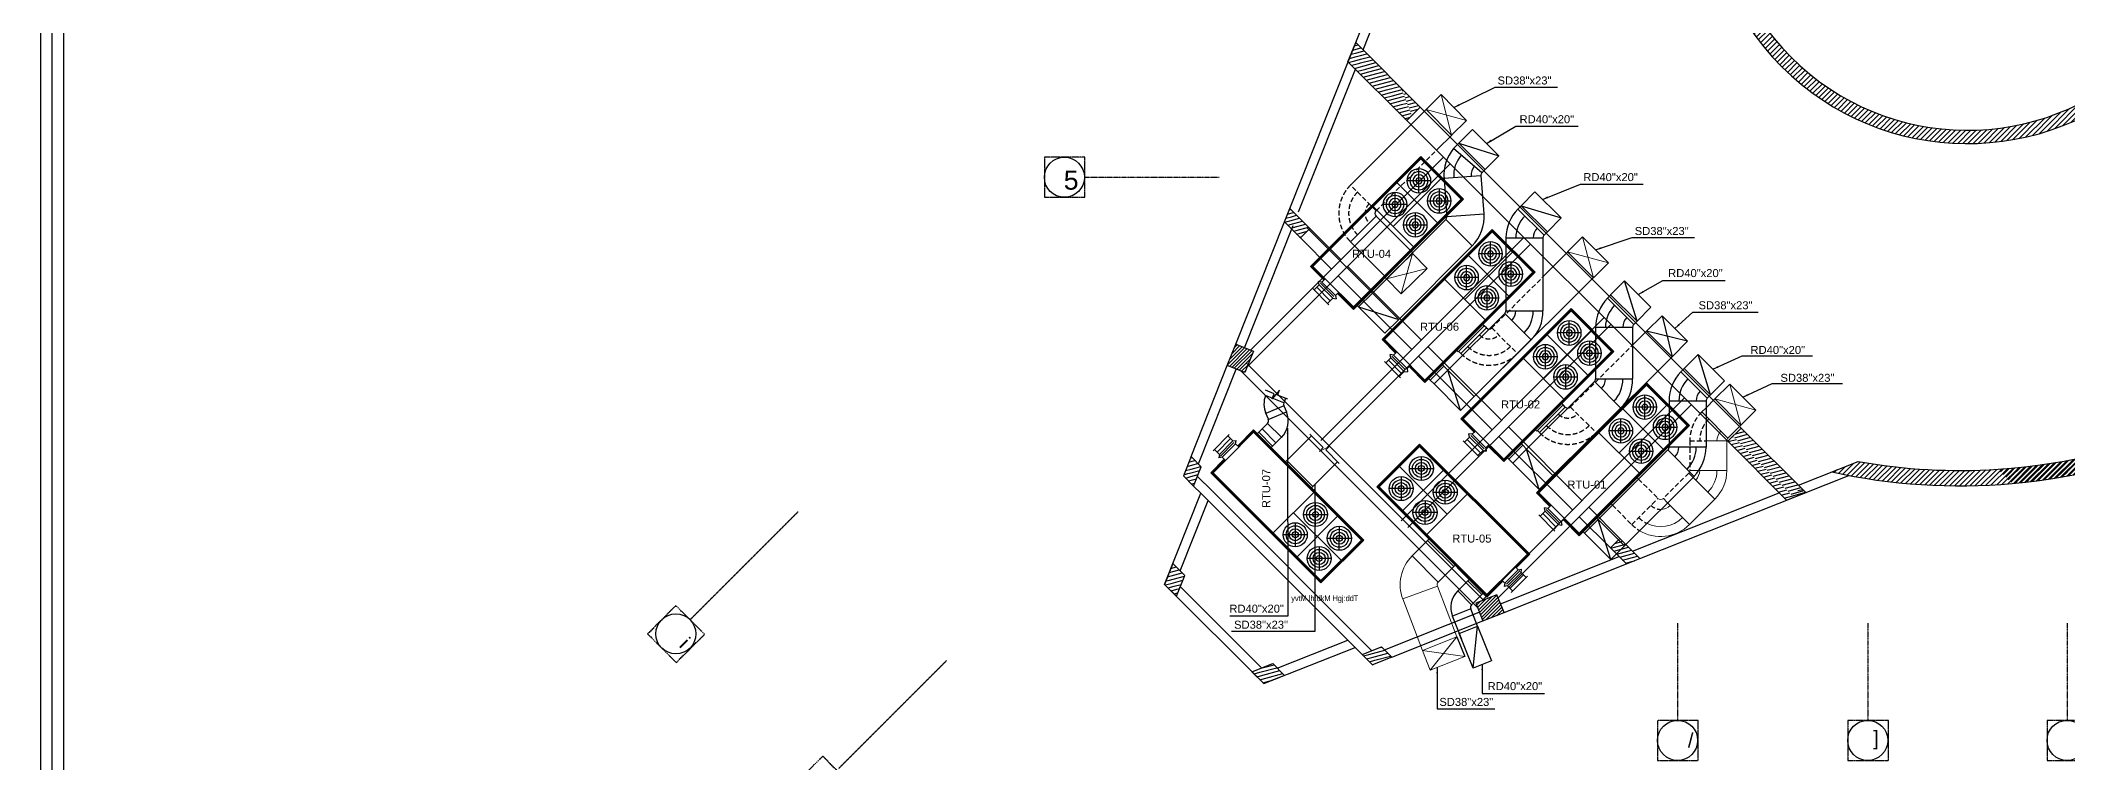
# Model space of a CAD drawing. Header units: inches. Extents: x 751443 to 884462, y -58136 to 349881.
# Drawn here: x 777796 to 830979, y 81949 to 100896 of the extents above; entities that cross this region are included whole.
import ezdxf

# ---------------------------------------------------------------- set-up
doc = ezdxf.new("R2010")
doc.units = ezdxf.units.IN
doc.header["$MEASUREMENT"] = 0
doc.linetypes.add('CENTER', pattern=[50.8, 31.75, -6.35, 6.35, -6.35])
doc.linetypes.add('xref-0B2_BOH$0$HIDDEN', pattern=[0.375, 0.25, -0.125])
for name, color, linetype, lineweight in [('000Text', 2, 'Continuous', 18), ('duct', 1, 'Continuous', 20), ('M-S.DUCT', 1, 'Continuous', 15)]:
    doc.layers.add(name, color=color, linetype=linetype, lineweight=lineweight)
for name, color, linetype in [('01-HV-RDUCT', 3, 'Continuous'), ('01-R-RDUCT', 3, 'Continuous'), ('4', 4, 'Continuous'), ('AC-LEADER', 30, 'Continuous'), ('AXES', 8, 'CENTER'), ('COL', 8, 'Continuous'), ('EQP', 1, 'Continuous'), ('HAT', 8, 'Continuous'), ('M-F.A.DUCT', 6, 'Continuous'), ('M_FLX', 2, 'Continuous'), ('MSN-AHU', 150, 'Continuous'), ('WALL', 8, 'Continuous')]:
    doc.layers.add(name, color=color, linetype=linetype)
doc.styles.add('Arial', font='arial.ttf')
doc.styles.add('HOREA', font='arial.ttf')
doc.styles.get("Standard").update_dxf_attribs({"font": 'arial.ttf'})
doc.dimstyles.new('DIM 1-50', dxfattribs={"dimtxt": 210, "dimasz": 150, "dimexe": 0.18, "dimexo": 0.0625, "dimgap": 25, "dimtad": 0, "dimdec": 0, "dimzin": 0, "dimdsep": 46, "dimtxsty": 'HOREA', "dimblk": 'OBLIQUE', "dimcen": 0.09, "dimclrd": 256, "dimclre": 256, "dimclrt": 31, "dimadec": 0, "dimazin": 0, "dimtfac": 1, "dimtdec": 0, "dimtofl": 0, "dimtmove": 0, "dimatfit": 3, "dimfxl": 0, "dimtolj": 1, "dimtzin": 0, "dimarcsym": 0})
pattern_1 = [(15, (-244085.09, -500013.43), (-24.652514, 92.004435), [])]
pattern_2 = [(15, (-1567540.13, -388248.31), (-24.652514, 92.004435), [])]
pattern_3 = [(45, (-244085.09, -500013.43), (-67.351921, 67.351921), [])]
pattern_4 = [(45, (-602346.125, -379924.86), (-44.9012806, 44.9012806), [])]

# ---------------------------------------------------------------- blocks, each defined once
blk = doc.blocks.new('A$C00DD2EF6')
at = {"layer": 'HAT', "ltscale": 0.011}
h = blk.add_hatch(dxfattribs=at)
h.set_pattern_fill('ANSI31', color=256, scale=30, style=0)
h.set_pattern_definition([(45, (-1562468.56, -275317.1), (-67.351921, 67.351921), [])])
h.paths.add_polyline_path([(46551, -78813), (46303, -78565, 0.982025), (56048, -88311), (55801, -88063, -0.981072)])
h = blk.add_hatch(dxfattribs=at)
h.set_pattern_fill('ANSI31', color=256, scale=30, angle=330, style=0)
h.set_pattern_definition(pattern_1)
h.paths.add_polyline_path([(35309, -87688), (35213, -87592), (35092, -87895), (35188, -87992)])
h = blk.add_hatch(dxfattribs=at)
h.set_pattern_fill('ANSI31', color=256, scale=30, angle=330, style=0)
h.set_pattern_definition(pattern_1)
h.paths.add_polyline_path([(35339, -87719), (35309, -87688), (35188, -87992), (35339, -88143)])
h = blk.add_hatch(dxfattribs=at)
h.set_pattern_fill('ANSI31', color=256, scale=30, angle=330, style=0)
h.set_pattern_definition(pattern_1)
h.paths.add_polyline_path([(35339, -87719), (35339, -88143), (36688, -89492, -0.011899), (36422, -88801)])
h = blk.add_hatch(dxfattribs=at)
h.set_pattern_fill('ANSI31', color=256, scale=30, angle=330, style=0)
h.set_pattern_definition(pattern_1)
h.paths.add_polyline_path([(35188, -87992), (35092, -87895), (35011, -88098), (35108, -88194)])
h = blk.add_hatch(dxfattribs=at)
h.set_pattern_fill('ANSI31', color=256, scale=30, angle=330, style=0)
h.set_pattern_definition(pattern_1)
h.paths.add_polyline_path([(35339, -88143), (35188, -87992), (35108, -88194), (35339, -88426)])
h = blk.add_hatch(dxfattribs=at)
h.set_pattern_fill('ANSI31', color=256, scale=30, angle=330, style=0)
h.set_pattern_definition(pattern_1)
h.paths.add_polyline_path([(35339, -88143), (35339, -88426), (36553, -89640), (36692, -89501, -0.000166), (36688, -89492)])
h = blk.add_hatch(dxfattribs=at)
h.set_pattern_fill('ANSI31', color=256, scale=30, angle=330, style=0)
h.set_pattern_definition(pattern_2)
h.paths.add_polyline_path([(36688, -89492), (36695, -89498), (36907, -89286), (36422, -88801, 0.011899)])
h = blk.add_hatch(dxfattribs=at)
h.set_pattern_fill('ANSI31', color=256, scale=30, style=0)
h.set_pattern_definition([(45, (-1304470.24, -386957.84), (-67.351921, 67.351921), [])])
h.paths.add_polyline_path([(48397, -98585), (47705, -98861, 0.076148), (52440, -99163, 0.182905), (62429, -94337), (56996, -88905), (56819, -89081), (61972, -94234, -0.184911), (52067, -98789, -0.060494)])
h = blk.add_hatch(dxfattribs=at)
h.set_pattern_fill('ANSI31', color=256, scale=30, angle=330, style=0)
h.set_pattern_definition(pattern_1)
h.paths.add_polyline_path([(33579, -92039), (33482, -91943), (33366, -92236), (33462, -92333)])
h = blk.add_hatch(dxfattribs=at)
h.set_pattern_fill('ANSI31', color=256, scale=30, angle=330, style=0)
h.set_pattern_definition(pattern_1)
h.paths.add_polyline_path([(33462, -92333), (33366, -92236), (33342, -92297), (33438, -92393)])
h = blk.add_hatch(dxfattribs=at)
h.set_pattern_fill('ANSI31', color=256, scale=30, angle=330, style=0)
h.set_pattern_definition(pattern_1)
h.paths.add_polyline_path([(33462, -92333), (33438, -92393), (33763, -92718), (33805, -92676)])
h = blk.add_hatch(dxfattribs=at)
h.set_pattern_fill('ANSI31', color=256, scale=30, angle=330, style=0)
h.set_pattern_definition(pattern_1)
h.paths.add_polyline_path([(33579, -92039), (33462, -92333), (33805, -92676), (34010, -92471)])
h = blk.add_hatch(dxfattribs=at)
h.set_pattern_fill('ANSI31', color=256, scale=20, style=0)
h.set_pattern_definition(pattern_4)
h.paths.add_polyline_path([(32483, -95810), (32529, -95694), (32128, -95534), (32007, -95842), (32229, -96063)])
h.paths.add_polyline_path([(32128, -95534), (32064, -95509), (31953, -95788), (32007, -95842)])
h.paths.add_polyline_path([(32007, -95842), (31953, -95788), (31842, -96067), (31909, -96093)])
h.paths.add_polyline_path([(32007, -95842), (31909, -96093), (32117, -96176), (32229, -96063)])
h.paths.add_polyline_path([(32229, -96063), (32117, -96176), (32307, -96251), (32338, -96173)])
h.paths.add_polyline_path([(32483, -95810), (32229, -96063), (32338, -96173)])
h = blk.add_hatch(dxfattribs=at)
h.set_pattern_fill('ANSI31', color=256, scale=30, style=0)
h.set_pattern_definition(pattern_3)
h.paths.add_polyline_path([(58839, -97018), (58839, -96695, -0.087578), (53879, -98561), (53879, -98846, 0.085616)])
h = blk.add_hatch(dxfattribs=at)
h.set_pattern_fill('ANSI31', color=256, scale=30, style=0)
h.set_pattern_definition(pattern_3)
h.paths.add_polyline_path([(58839, -97156), (58839, -97018, -0.085616), (53879, -98846), (53879, -98968, 0.084858)])
h = blk.add_hatch(dxfattribs=at)
h.set_pattern_fill('ANSI31', color=256, scale=30, angle=330, style=0)
h.set_pattern_definition(pattern_2)
h.paths.add_polyline_path([(46481, -99285), (46905, -99285), (46008, -98388, -0.011373), (45339, -98142)])
h.paths.add_polyline_path([(46008, -98388), (45813, -98192, -0.011899), (45122, -97926), (45339, -98142, 0.011373)])
h.paths.add_polyline_path([(45813, -98192), (45327, -97707), (45115, -97919), (45122, -97926, 0.011899)])
h.paths.add_polyline_path([(46481, -99285), (46694, -99498), (46999, -99378), (46905, -99285)])
h = blk.add_hatch(dxfattribs=at)
h.set_pattern_fill('ANSI31', color=256, scale=30, angle=330, style=0)
h.set_pattern_definition(pattern_1)
h.paths.add_polyline_path([(45122, -97926, -0.00018), (45112, -97922), (44980, -98054), (46201, -99285), (46481, -99285)])
h = blk.add_hatch(dxfattribs=at)
h.set_pattern_fill('ANSI31', color=256, scale=30, angle=330, style=0)
h.set_pattern_definition(pattern_1)
h.paths.add_polyline_path([(30839, -98930), (30742, -98833), (30692, -98960), (30788, -99056)])
h = blk.add_hatch(dxfattribs=at)
h.set_pattern_fill('ANSI31', color=256, scale=30, angle=330, style=0)
h.set_pattern_definition(pattern_1)
h.paths.add_polyline_path([(30989, -98550), (30893, -98454), (30742, -98833), (30839, -98930)])
h = blk.add_hatch(dxfattribs=at)
h.set_pattern_fill('ANSI31', color=256, scale=30, angle=330, style=0)
h.set_pattern_definition(pattern_1)
h.paths.add_polyline_path([(31162, -98723), (30989, -98550), (30839, -98930), (31011, -99103)])
h = blk.add_hatch(dxfattribs=at)
h.set_pattern_fill('ANSI31', color=256, scale=30, style=0)
h.set_pattern_definition(pattern_3)
edge = h.paths.add_edge_path()
edge.add_line((52067, -98789), (52329, -99052))
edge.add_arc((51059, -83555), 15549, 274.6859, 275.2634)
edge.add_line((52486, -99038), (52225, -98778))
edge.add_arc((51072, -83578), 15244, 273.7427, 274.34, ccw=False)
h = blk.add_hatch(dxfattribs=at)
h.set_pattern_fill('ANSI31', color=256, scale=30, style=0)
h.set_pattern_definition(pattern_3)
h.paths.add_polyline_path([(53879, -98846), (53879, -98561, -0.027376), (52225, -98778), (52486, -99038, 0.022631)])
h = blk.add_hatch(dxfattribs=at)
h.set_pattern_fill('ANSI31', color=256, scale=30, style=0)
h.set_pattern_definition(pattern_3)
h.paths.add_polyline_path([(53879, -98968), (53879, -98846, -0.022631), (52486, -99038), (52596, -99148, 0.02069)])
h = blk.add_hatch(dxfattribs=at)
h.set_pattern_fill('ANSI31', color=256, scale=30, angle=330, style=0)
h.set_pattern_definition(pattern_1)
h.paths.add_polyline_path([(30839, -98930), (30788, -99056), (30961, -99229), (31011, -99103)])
h = blk.add_hatch(dxfattribs=at)
h.set_pattern_fill('ANSI31', color=256, scale=30, angle=330, style=0)
h.set_pattern_definition(pattern_1)
h.paths.add_polyline_path([(46481, -99285), (46201, -99285), (46420, -99506), (46622, -99426)])
h = blk.add_hatch(dxfattribs=at)
h.set_pattern_fill('ANSI31', color=256, scale=30, angle=330, style=0)
h.set_pattern_definition(pattern_1)
h.paths.add_polyline_path([(46622, -99426), (46420, -99506), (46516, -99603), (46718, -99522)])
h = blk.add_hatch(dxfattribs=at)
h.set_pattern_fill('ANSI31', color=256, scale=30, angle=330, style=0)
h.set_pattern_definition(pattern_1)
h.paths.add_polyline_path([(46926, -99305), (46622, -99426), (46718, -99522), (47022, -99401)])
h = blk.add_hatch(dxfattribs=at)
h.set_pattern_fill('ANSI31', color=256, scale=30, style=0)
h.set_pattern_definition(pattern_3)
edge = h.paths.add_edge_path()
edge.add_line((52329, -99052), (52440, -99163))
edge.add_arc((51059, -83555), 15669, 275.0572, 275.6272)
edge.add_line((52596, -99148), (52486, -99038))
edge.add_arc((51059, -83555), 15549, 274.6859, 275.2634, ccw=False)
h = blk.add_hatch(dxfattribs=at)
h.set_pattern_fill('ANSI31', color=256, scale=30, angle=330, style=0)
h.set_pattern_definition(pattern_1)
h.paths.add_polyline_path([(42317, -101272), (42671, -101131), (42143, -100603), (41895, -100851)])
h = blk.add_hatch(dxfattribs=at)
h.set_pattern_fill('ANSI31', color=256, scale=30, angle=330, style=0)
h.set_pattern_definition(pattern_1)
h.paths.add_polyline_path([(30727, -101576), (30416, -101265), (30255, -101670), (30566, -101981)])
h = blk.add_hatch(dxfattribs=at)
h.set_pattern_fill('ANSI31', color=256, scale=30, angle=330, style=0)
h.set_pattern_definition(pattern_1)
h.paths.add_polyline_path([(30255, -101670), (30199, -101811), (30510, -102122), (30566, -101981)])
h = blk.add_hatch(dxfattribs=at)
h.set_pattern_fill('ANSI31', color=256, scale=20, style=0)
h.set_pattern_definition(pattern_4)
h.paths.add_polyline_path([(38920, -102085), (38804, -102131), (38550, -102385), (38772, -102606), (39079, -102486)])
h.paths.add_polyline_path([(39105, -102550), (39079, -102486), (38772, -102606), (38826, -102661)])
h.paths.add_polyline_path([(38772, -102606), (38521, -102705), (38547, -102771), (38826, -102661)])
h.paths.add_polyline_path([(38550, -102385), (38438, -102497), (38521, -102705), (38772, -102606)])
h.paths.add_polyline_path([(38550, -102385), (38441, -102276), (38363, -102307), (38438, -102497)])
h.paths.add_polyline_path([(38804, -102131), (38441, -102276), (38550, -102385)])
h = blk.add_hatch(dxfattribs=at)
h.set_pattern_fill('ANSI31', color=256, scale=30, angle=330, style=0)
h.set_pattern_definition(pattern_1)
h.paths.add_polyline_path([(35511, -103602), (35385, -103653), (35558, -103826), (35684, -103775)])
h = blk.add_hatch(dxfattribs=at)
h.set_pattern_fill('ANSI31', color=256, scale=30, angle=330, style=0)
h.set_pattern_definition(pattern_1)
h.paths.add_polyline_path([(36063, -103624), (35890, -103451), (35511, -103602), (35684, -103775)])
h = blk.add_hatch(dxfattribs=at)
h.set_pattern_fill('ANSI31', color=256, scale=30, angle=330, style=0)
h.set_pattern_definition(pattern_1)
h.paths.add_polyline_path([(36160, -103721), (36063, -103624), (35684, -103775), (35781, -103872)])
h = blk.add_hatch(dxfattribs=at)
h.set_pattern_fill('ANSI31', color=256, scale=30, angle=330, style=0)
h.set_pattern_definition(pattern_1)
h.paths.add_polyline_path([(32633, -104048), (32491, -104104), (32803, -104415), (32944, -104359)])
h = blk.add_hatch(dxfattribs=at)
h.set_pattern_fill('ANSI31', color=256, scale=30, angle=330, style=0)
h.set_pattern_definition(pattern_1)
h.paths.add_polyline_path([(33038, -103887), (32633, -104048), (32944, -104359), (33349, -104198)])
h = blk.add_hatch(dxfattribs=at)
h.set_pattern_fill('ANSI31', color=256, scale=30, angle=330, style=0)
h.set_pattern_definition(pattern_1)
h.paths.add_polyline_path([(35684, -103775), (35558, -103826), (35654, -103922), (35781, -103872)])
at = {"layer": 'AXES', "linetype": 'CENTER', "ltscale": 0.03}
for p, q in [((28110, -91125), (31630, -91125)), ((20576, -99910), (17747, -102739)), ((43659, -102828), (43659, -105381)), ((48649, -102828), (48649, -105381)), ((53879, -102828), (53879, -105381)), ((24479, -103813), (21651, -106642))]:
    blk.add_line(p, q, dxfattribs=at)
at = {"layer": 'AXES'}
for points in [[(27045, -90600), (27045, -91650), (28110, -91650), (28110, -90600)], [(17376, -102367), (16634, -103110), (17387, -103863), (18129, -103120)], [(43134, -105381), (43134, -106431), (44199, -106431), (44199, -105381)], [(48124, -105381), (48124, -106431), (49189, -106431), (49189, -105381)], [(53354, -105381), (53354, -106431), (54419, -106431), (54419, -105381)], [(21229, -106321), (20486, -107064), (21239, -107817), (21982, -107074)]]:
    blk.add_lwpolyline(points, close=True, dxfattribs=at)
at = {"layer": 'AXES', "linetype": 'Continuous'}
for centre in [(27570, -91125), (17376, -103110), (43659, -105906), (48649, -105906), (53879, -105906)]:
    blk.add_circle(centre, 525, dxfattribs=at)
at = {"layer": 'COL', "ltscale": 0.07}
for p, q in [((35011, -88098), (35213, -87592)), ((35213, -87592), (36907, -89286)), ((35011, -88098), (36553, -89640)), ((36553, -89640), (36907, -89286)), ((44980, -98054), (45327, -97707))]:
    blk.add_line(p, q, dxfattribs=at)
at = {"layer": 'COL', "ltscale": 0.03}
for p, q in [((47022, -99401), (45327, -97707)), ((44980, -98054), (46516, -99603)), ((46516, -99603), (47022, -99401))]:
    blk.add_line(p, q, dxfattribs=at)
at = {"layer": 'COL', "ltscale": 0.07}
blk.add_lwpolyline([(52067, -98789, 0.184911), (61972, -94234), (56819, -89081), (56996, -88905), (62429, -94337)], format="xyb", dxfattribs=at)
at = {"layer": 'COL', "linetype": 'Continuous', "ltscale": 0.03}
for points in [[(33342, -92297), (33482, -91943), (34010, -92471), (33763, -92718)], [(31842, -96067), (32064, -95509), (32529, -95694), (32307, -96251)]]:
    blk.add_lwpolyline(points, close=True, dxfattribs=at)
at = {"layer": 'COL', "ltscale": 0.03}
for points in [[(30893, -98454), (30692, -98960), (30961, -99229), (31162, -98723)], [(42317, -101272), (42671, -101131), (42143, -100603), (41895, -100851)], [(30199, -101811), (30510, -102122), (30727, -101576), (30416, -101265)], [(38547, -102771), (39105, -102550), (38920, -102085), (38363, -102307)], [(36160, -103721), (35654, -103922), (35385, -103653), (35890, -103451)], [(32803, -104415), (32491, -104104), (33038, -103887), (33349, -104198)]]:
    blk.add_lwpolyline(points, close=True, dxfattribs=at)
at = {"layer": 'COL', "linetype": 'Continuous', "ltscale": 0.07}
blk.add_lwpolyline([(48397, -98585, 0.060494), (52067, -98789)], format="xyb", dxfattribs=at)
at = {"layer": 'COL', "ltscale": 0.07}
blk.add_arc((51059, -83555), 15669, 275.0572, 316.5177, dxfattribs=at)
at = {"layer": 'COL', "linetype": 'Continuous', "ltscale": 0.07}
blk.add_arc((51059, -83555), 15669, 257.6391, 275.0572, dxfattribs=at)
at = {"layer": 'WALL', "ltscale": 0.011}
for p, q in [((33482, -91943), (35662, -86462)), ((35405, -87784), (36049, -86166)), ((33715, -92035), (35204, -88290)), ((36907, -89286), (45327, -97707)), ((44980, -98054), (36553, -89640)), ((32064, -95509), (33342, -92297)), ((32296, -95601), (33574, -92389)), ((30893, -98454), (31842, -96067)), ((31085, -98646), (32075, -96159)), ((46829, -99209), (48397, -98585)), ((30199, -101811), (31150, -99418)), ((30961, -99229), (31150, -99418)), ((31062, -98976), (31443, -99358)), ((35196, -103464), (31150, -99418)), ((31443, -99358), (35638, -103552)), ((42478, -100939), (46325, -99410)), ((42671, -101131), (48152, -98952)), ((30608, -101457), (31343, -99611)), ((39012, -102317), (42124, -101080)), ((39105, -102550), (42317, -101272)), ((30199, -101811), (32803, -104415)), ((30610, -101869), (32744, -104004)), ((35967, -103528), (38455, -102539)), ((38388, -102371), (38374, -102385)), ((36160, -103721), (38547, -102771)), ((32803, -104415), (35196, -103464)), ((33156, -104006), (35003, -103271)), ((35196, -103464), (35385, -103653))]:
    blk.add_line(p, q, dxfattribs=at)
at = {"layer": 'WALL', "color": 8, "ltscale": 0.011}
for p, q in [((37692, -90777), (32366, -96103)), ((37515, -90600), (32452, -95663)), ((34010, -92471), (34827, -93288)), ((34580, -93536), (33763, -92718)), ((39627, -92703), (34296, -98034)), ((39804, -92880), (34473, -98210)), ((35004, -93465), (36935, -95395)), ((36687, -95643), (34757, -93712)), ((41734, -94810), (36403, -100141)), ((41911, -94987), (36580, -100318)), ((37111, -95572), (39042, -97502)), ((38407, -102418), (32196, -96207)), ((38568, -102225), (32388, -96046)), ((38794, -97750), (36864, -95819)), ((43841, -96917), (38511, -102248)), ((44018, -97094), (38950, -102162)), ((39219, -97679), (41149, -99610)), ((40902, -99857), (38971, -97927)), ((35196, -103464), (31150, -99418)), ((31443, -99358), (35638, -103552)), ((41326, -99786), (42143, -100603)), ((41895, -100851), (41078, -100034))]:
    blk.add_line(p, q, dxfattribs=at)
at = {"layer": 'WALL', "ltscale": 0.011}
for radius, start, end in [(6892, 136.0392, 313.9608), (6542, 136.0948, 313.9052)]:
    blk.add_arc((51264, -83350), radius, start, end, dxfattribs=at)
at = {"layer": '4', "color": 8, "width": 0.884937}
blk.add_text('yvtM lh:dkM Hgj:ddT', height=150, dxfattribs=at).set_placement((33522, -102250))
at = {"layer": 'AXES'}
for s, height, p in [('5', 500, (27553, -91451)), ('/', 375, (43930, -106090)), (']', 375, (48795, -106025))]:
    blk.add_text(s, height=height, dxfattribs=at).set_placement(p)
blk.add_text('i', height=375, rotation=315, dxfattribs=at).set_placement((17437, -103432))
blk = doc.blocks.new('A$C38414904')
at = {"layer": 'duct', "ltscale": 0.011}
for p, q in [((-1495, 1981), (-1495, 481, 0)), ((-610, 481), (-610, 1981)), ((-2378, 1233), (-610, 1233)), ((-486, 481), (-486, 386)), ((486, 386), (-486, 386)), ((486, 481), (486, 386)), ((1011, 481, 0), (1011, 386, 0)), ((1526, 386, 0), (1011, 386, 0)), ((1526, 481, 0), (1526, 386, 0))]:
    blk.add_line(p, q, dxfattribs=at)
at = {"layer": 'EQP'}
for p, q in [((-1714, 1383, 0), (-2159, 1829, 0)), ((-2159, 1383, 0), (-1714, 1829, 0)), ((-1275, 1386, 0), (-830, 1831, 0)), ((-830, 1386, 0), (-1275, 1831, 0)), ((-1714, 1080, 0), (-2159, 634, 0)), ((-2159, 1080, 0), (-1714, 634, 0)), ((-1275, 1080, 0), (-830, 634, 0)), ((-830, 1080, 0), (-1275, 634, 0))]:
    blk.add_line(p, q, dxfattribs=at)
at = {"layer": 'EQP', "const_width": 29.5, "elevation": 0}
for points in [[(-1922, 1606, 1), (-1951, 1606, 1)], [(-1067, 1609, -1), (-1038, 1609, -1)], [(-1922, 857, -1), (-1951, 857, -1)], [(-1067, 857, 1), (-1038, 857, 1)]]:
    blk.add_lwpolyline(points, format="xyb", close=True, dxfattribs=at)
at = {"layer": 'EQP'}
for centre, radius in [((-1936, 1606, 0), 315), ((-1936, 1606, 0), 236), ((-1936, 1606, 0), 158), ((-1936, 1606, 0), 78.8), ((-1052, 1609, 0), 315), ((-1052, 1609, 0), 236), ((-1052, 1609, 0), 158), ((-1052, 1609, 0), 78.8), ((-1936, 857, 0), 315), ((-1936, 857, 0), 236), ((-1052, 857, 0), 315), ((-1052, 857, 0), 236), ((-1936, 857, 0), 158), ((-1936, 857, 0), 78.8), ((-1052, 857, 0), 158), ((-1052, 857, 0), 78.8)]:
    blk.add_circle(centre, radius, dxfattribs=at)
at = {"layer": 'M-F.A.DUCT'}
for p, q in [((1622, 1525, 0), (1743, 1525, 0)), ((1844, 1525, 0), (2033, 1525, 0)), ((1933, 1525, 0), (1933, 1025, 0)), ((2033, 1575, 0), (2033, 975, 0)), ((2033, 975, 0), (2033, 1575, 0)), ((1622, 1025, 0), (1743, 1025, 0)), ((1844, 1025, 0), (2033, 1025, 0))]:
    blk.add_line(p, q, dxfattribs=at)
at = {"layer": 'M_FLX', "color": 0}
for p, q in [((1743, 1525, 0), (1794, 1597, 0)), ((1844, 1525, 0), (1794, 1597, 0)), ((1743, 1525, 0), (1743, 1025, 0)), ((1794, 1533, 0), (1794, 1036, 0)), ((1844, 1025, 0), (1844, 1525, 0)), ((1743, 1025, 0), (1794, 953, 0)), ((1844, 1025, 0), (1794, 953, 0))]:
    blk.add_line(p, q, dxfattribs=at)
at = {"layer": 'MSN-AHU'}
for p, q in [((-2394, 1996, 0), (-2423, 1996, 0)), ((-2394, 2026, 0), (-2394, 1996, 0)), ((-2394, 466, 0), (-2423, 466, 0)), ((-2394, 436, 0), (-2394, 466, 0))]:
    blk.add_line(p, q, dxfattribs=at)
at = {"layer": 'MSN-AHU', "color": 7}
for p, q in [((-531, 448, 0), (-2394, 448, 0)), ((1637, 448, 0), (-531, 448, 0))]:
    blk.add_line(p, q, dxfattribs=at)
at = {"layer": 'MSN-AHU', "elevation": 0}
for points in [[(-531, 436), (-2423, 436), (-2423, 2026), (1667, 2026), (1667, 1525)], [(-2394, 466), (-2394, 1996)], [(-2394, 1996), (1667, 1996)], [(1637, 2026), (1637, 1525)], [(1667, 1025), (1667, 436), (-531, 436)], [(1637, 1025), (1637, 436)], [(1667, 466), (1667, 466), (-2423, 466)], [(-531, 466), (-2394, 466)]]:
    blk.add_lwpolyline(points, dxfattribs=at)
at = {"layer": 'MSN-AHU', "color": 7, "elevation": 0}
for points in [[(-2412, 1996), (-2412, 466)], [(-2394, 2014), (1637, 2014)], [(-531, 481), (-2378, 481), (-2378, 1981), (1622, 1981), (1622, 1462)], [(1655, 1996), (1655, 1525)], [(1622, 1462), (1622, 481), (-531, 481)], [(1655, 1025), (1655, 466)]]:
    blk.add_lwpolyline(points, dxfattribs=at)
blk = doc.blocks.new('_Oblique')
at = {"color": 0, "linetype": 'ByBlock', "lineweight": -2}
blk.add_line((-0.5, -0.5), (0.5, 0.5), dxfattribs=at)

msp = doc.modelspace()

# ---------------------------------------------------------------- linework, layer by layer
for p, q in [((813643.4, 98793.3), (813997, 99146.8)), ((812740.3, 94268.4, 190.1), (811729.6, 95276, 445.1))]:
    msp.add_line(p, q)
at = {"layer": '01-HV-RDUCT', "color": 1, "extrusion": (0.199122, 0.199122, 0.959532)}
msp.add_line((814545.1, 99476.1, -2.2), (814149.4, 99087.5, 160.5), dxfattribs=at)
at = {"layer": '01-HV-RDUCT', "color": 1}
for p, q in [((814149.4, 99087.5, 160.5), (812915.9, 97851.3, 160.5)), ((814451.5, 98045.3, 160.5), (814821.8, 98416.3, 160.5)), ((812915.7, 97851.1, 160.5), (812166.8, 97100.6, 160.5)), ((812838.4, 96287.6, 160.5), (812166.6, 95615.9, 160.5)), ((812838.4, 96287.6, 160.5), (813731.8, 95394.2, 637.2)), ((812166.6, 95615.9, 160.5), (813060, 94722.5, 637.2)), ((817208.1, 94685.3, -92.9), (817861.3, 95337.4, -93.2)), ((818532.5, 94665.1, -93.2), (816106, 92242.8, -93.2)), ((820341.1, 93674.3, -29.6), (820605.3, 92595.8, -29.6)), ((815733.3, 93353.4, -92.3), (815061.5, 92681.6, -92.3)), ((815733.3, 93353.4, -92.3), (815677.8, 93408.9, -62.7)), ((819563.6, 92898.2, -8.8), (819934.1, 93268.1, -29.6)), ((821012.2, 93002, -29.6), (819934.1, 93268.1, -29.6)), ((815061.5, 92681.6, -92.3), (815006, 92737.1, -62.7)), ((820605.3, 92595.8, -29.6), (818611.7, 90604.8, 83)), ((817798.5, 91276.6, 83), (817126.8, 90604.8, 83)), ((817798.5, 91276.6, 83), (817743, 91332.1, 112.7)), ((817126.8, 90604.8, 83), (817071.2, 90660.3, 112.7))]:
    msp.add_line(p, q, dxfattribs=at)
at = {"layer": '01-HV-RDUCT', "color": 1, "linetype": 'xref-0B2_BOH$0$HIDDEN', "ltscale": 500}
for p, q in [((812838.5, 96428.9, 160.5), (814451.5, 98045.3, 160.5)), ((812838.4, 96429.1, 160.5), (812166.6, 97100.8, 160.5)), ((815866.8, 93346.2, -92.3), (817208.1, 94685.3, -92.9)), ((815874.7, 93353.4, -92.3), (816546.4, 92681.6, -92.3)), ((817932.1, 91269.5, 83), (819563.3, 92897.9, -8.8)), ((817939.9, 91276.6, 83), (818611.7, 90604.8, 83)), ((821070.5, 90390.2, 141.6), (821070.5, 89615.3, 368.9)), ((821070.5, 90390.2, 141.6), (821488.1, 90390.2, 141.6)), ((819726.1, 89386.6, 247.5), (820233.9, 88878.8, 247.5)), ((821041.2, 89544.6, 521.3), (820375.4, 88878.8, 1031)), ((819547.3, 88192.2, 1031), (820233.9, 88878.8, 1031)), ((819039.5, 88700, -3868.8), (819547.3, 88192.2, 1031))]:
    msp.add_line(p, q, dxfattribs=at)
at = {"layer": '01-HV-RDUCT', "color": 1, "extrusion": (0.194468, 0.194468, 0.961439)}
msp.add_line((818253.6, 95744.1, -172.7), (817860.6, 95351.2, -13.8), dxfattribs=at)
at = {"layer": '01-HV-RDUCT', "color": 1, "extrusion": (0.199122, -0.199122, 0.959532)}
msp.add_line((814178.3, 94911, 190.1), (813789.6, 95306.6, 352.9), dxfattribs=at)
at = {"layer": '01-HV-RDUCT', "color": 1, "extrusion": (0.199018, 0.19902, 0.959574)}
msp.add_line((822804.4, 91194.5, -162.7), (822412.2, 90802.3, 0), dxfattribs=at)
at = {"layer": '01-HV-RDUCT', "color": 1, "extrusion": (-0.102728, 0.262005, 0.959583)}
msp.add_line((814958.2, 85242.2), (815163.4, 84726.9, 162.7), dxfattribs=at)
at = {"layer": '01-HV-RDUCT', "color": 1, "extrusion": (-2.49221e-08, 1.03356e-08, 1), "elevation": -29.6}
msp.add_lwpolyline([(821012.2, 93002), (820341.1, 93674.3), (819934.1, 93268.1), (820605.3, 92595.8)], close=True, dxfattribs=at)
at = {"layer": '01-HV-RDUCT', "color": 1}
msp.add_lwpolyline([(822417.3, 90726.5), (822068.4, 90380.3), (823606.2, 88830.5), (824112.1, 89031.7), (822417.3, 90726.5)], dxfattribs=at)
at = {"layer": '01-HV-RDUCT', "color": 1, "linetype": 'xref-0B2_BOH$0$HIDDEN', "ltscale": 500}
for centre, radius, start, end in [((812909.1, 96358.3, 160.5), 1050, 135, 225), ((812909.1, 96358.3, 160.5), 790.9, 135, 225), ((812909.1, 96358.3, 160.5), 359.1, 135, 225), ((815804, 93424.1, -92.3), 359.1, 225, 315), ((815804, 93424.1, -92.3), 1050, 225, 315), ((815804, 93424.1, -92.3), 790.9, 225, 315), ((817869.2, 91347.3, 83), 359.1, 225, 315), ((822141.5, 90390.2, 141.6), 1071, 134.99999, 179.99999), ((822141.5, 90390.2, 141.6), 812.2, 134.99999, 179.99999), ((817869.2, 91347.3, 83), 1050, 225, 315), ((817869.2, 91347.3, 83), 790.9, 225, 315), ((820304.7, 88949.5, 1031), 812.2, 225, 242.82574), ((820304.7, 88949.5, 1031), 358.8, 225, 268.60902), ((820304.7, 88949.5, 1031), 1071, 225, 238.03913)]:
    msp.add_arc(centre, radius, start, end, dxfattribs=at)
at = {"layer": '01-HV-RDUCT', "color": 1}
for centre, start, end in [((812909.1, 96358.3, 160.5), 135, 225), ((815804, 93424.1, -92.3), 225, 315), ((817869.2, 91347.3, 83), 225, 315)]:
    msp.add_arc(centre, 100, start, end, dxfattribs=at)
at = {"layer": '01-R-RDUCT', "extrusion": (0.131418, 0.13142, 0.982577)}
for p, q in [((815370.5, 98558.4, -105), (814872.7, 98060.7, 28.1)), ((816057.1, 97871.8, 228.2), (815370.5, 98558.4, -105)), ((815012.7, 98200.6, -9.3), (816057.1, 97871.8, 228.2)), ((815012.7, 98200.6, -9.3), (815699.3, 97514, 323.9)), ((815699.3, 97514, 323.9), (816057.1, 97871.8, 228.2))]:
    msp.add_line(p, q, dxfattribs=at)
at = {"layer": '01-R-RDUCT'}
for p, q in [((815612.2, 97426.5, 42.1), (814872.7, 98060.7, 28.1)), ((814613.2, 97371, -59.4), (814695.1, 96277.4, 192.8)), ((814619.9, 97281.3, 42.1), (815588.2, 97353.8, 42.1)), ((815588.2, 97353.8, -14.6), (815663.4, 96349.6, 352.6)), ((815699.3, 97514, 323.9), (815611.9, 97426.7, 81.4)), ((814695.1, 96277.4, 192.8), (815674.4, 96350.5, 192.8)), ((816558.9, 96473.2, -109.2), (816641.3, 96557.3, -2.9)), ((817245.5, 95786.6, -109.2), (816558.9, 96473.2, -109.2)), ((812740.3, 94268.4, 190.1), (814666.2, 96199.4, 193.4)), ((815359.3, 95508, 192.8), (814666.2, 96199.4, 193.4)), ((817245.5, 95786.6, -109.2), (817334.6, 95877.5, -2.9)), ((813432.8, 93577.5, 477.4), (815358.8, 95508.6, 480.6)), ((816245.2, 95715.9, -109.2), (816245.2, 93804.9, 604.5)), ((816245.2, 95715.9, -109.2), (817216.2, 95715.9, -109.2)), ((817216.2, 95715.9, -109.2), (817216.2, 93804.9, 604.5)), ((818996.2, 94225.6, 0.2), (818906.3, 94135.7, -249.5)), ((812479.8, 93800.6, 444.5), (812376.2, 93904.2, 190.1)), ((816215.8, 93734.1, 194.1), (814722.8, 92246.6, 191.1)), ((816907.2, 93040.9, 193.8), (816215.8, 93734.1, 194.3)), ((816245.2, 93804.9, 193.8), (817216.2, 93804.9, 193.8)), ((819598.4, 93443.6, -249.5), (818911.8, 94130.2, -249.5)), ((818598.1, 93372.8, -249.5), (818598.1, 92014.8, 257.7)), ((818598.1, 93372.8, -249.5), (819569.1, 93372.8, -249.5)), ((819569.1, 93372.8, -249.5), (819569.1, 92014.8, 257.7)), ((819688.3, 93533.5, -286.8), (819598.4, 93443.6, -249.5)), ((816906.8, 93041.3, -92.4), (815414.8, 91553.2, -94.8)), ((814723.2, 92246.2, 192), (814619.1, 92350.3, -62.7)), ((818598.1, 92014.8, 257.7), (819569.1, 92014.8, 257.7)), ((820923.2, 92292.7, 286.7), (820833.3, 92202.8, 37)), ((821525.5, 91510.6, 37), (820833.3, 92202.8, 37)), ((810418, 91388.7, -99.3), (809939.5, 91579.3, -99.3)), ((810464.1, 91504.6, -99.3), (810418, 91388.7, -99.3)), ((814358.5, 91882.6, 191.4), (814255, 91986.1, -62.7)), ((818568.8, 91944, 257.7), (816788.5, 90169.3, 367.6)), ((819260.1, 91250.8, 257.7), (818568.8, 91944, 258.3)), ((821615.4, 91600.5, -0.3), (821525.5, 91510.6, 37)), ((809929.4, 91146.4, 199.3), (810012.3, 90954, 199.3)), ((810419, 91312.2, -99.3), (809945.9, 91108.7, -99.3)), ((810011, 90953.4, 0), (810486.4, 91151.4, 0)), ((810419, 91312.2, -99.3), (810486.4, 91151.4, 0)), ((819364, 91355.6, -27.9), (817480, 89476.5, 81)), ((820525.2, 91439.9, 37), (820525.2, 90220.6, 394.6)), ((820525.2, 91439.9, 37), (821496.2, 91439.9, 37)), ((821496.2, 91439.9, 37), (821496.2, 90220.6, 394.6)), ((809847.7, 90702.7, 0), (810211.9, 90338.5, 0)), ((809989.4, 90844.3, 0), (810357.3, 90483.9, 0)), ((816423.8, 89805.7, 367), (816320.2, 89909.3, 112.7)), ((816788.5, 90169.3, 367.6), (816684.4, 90273.4, 112.7)), ((820495.8, 90149.8, 3.3), (818667.9, 88326.8, 0.2)), ((820495.8, 90149.8, 106.2), (821186.6, 89457.2, 106.2)), ((821496.2, 90220.6, 106.2), (820525.2, 90220.6, 106.2)), ((821186.6, 89457.2, -283.2), (819359, 87635.2, -39.2)), ((815248.2, 86718.7, 0), (814979.1, 86449.5, 0)), ((814979.1, 86449.5, 0), (815343.2, 86085.3, 0)), ((815612.4, 86354.5, 0), (815343.2, 86085.3, 0)), ((815321, 85977.7, 0), (814842.2, 85788.1, -0.7)), ((815084.6, 85178.5, -0.7), (814842.2, 85788.1, -0.7)), ((815500.7, 85525.8, 0), (815321, 85977.7, 0))]:
    msp.add_line(p, q, dxfattribs=at)
at = {"layer": '01-R-RDUCT', "extrusion": (0.041196, 0.042014, 0.998267)}
for p, q in [((817001.2, 96924.3, -33.2), (816641.3, 96557.3, -2.9)), ((817694.5, 96244.6, -33.2), (817001.2, 96924.3, -33.2)), ((816641.3, 96557.3, -2.9), (817694.5, 96244.6, -33.2)), ((816641.3, 96557.3, -2.9), (817334.6, 95877.5, -2.9)), ((817334.6, 95877.5, -2.9), (817694.5, 96244.6, -33.2))]:
    msp.add_line(p, q, dxfattribs=at)
at = {"layer": '01-R-RDUCT', "extrusion": (-0.199805, 0.197672, 0.959689)}
for p, q in [((811731.2, 95277.6, 445.1), (811038.3, 95969.1, 158.4)), ((812739.9, 94269, 190.7), (812376.3, 93904.3, 190.1)), ((813432.8, 93577.5, 477.4), (812739.9, 94269, 190.7)), ((812376.3, 93904.3, 190.1), (813432.8, 93577.5, 477.4)), ((812376.3, 93904.3, 190.1), (813069.1, 93212.8, 476.8)), ((813069.1, 93212.8, 476.8), (813432.8, 93577.5, 477.4))]:
    msp.add_line(p, q, dxfattribs=at)
at = {"layer": '01-R-RDUCT', "extrusion": (-0.043216, -0.043644, 0.998112)}
for p, q in [((818991.1, 94220.6, -0.3), (819352.8, 94585.8, 31.4)), ((819686.7, 93531.8, -286.1), (818991.1, 94220.6, -0.3)), ((819686.7, 93531.8, -286.1), (819352.8, 94585.8, 31.4)), ((819352.8, 94585.8, 31.4), (820048.4, 93897.1, -254.5)), ((820048.4, 93897.1, -254.5), (819686.7, 93531.8, -286.1))]:
    msp.add_line(p, q, dxfattribs=at)
at = {"layer": '01-R-RDUCT', "extrusion": (0.197672, -0.199805, 0.959689)}
for p, q in [((820923.2, 92292.7, 286.7), (821287.9, 92656.3, 287.3)), ((821614.7, 91599.8, 0), (821287.9, 92656.3, 287.3)), ((821287.9, 92656.3, 287.3), (821979.4, 91963.5, 0.6)), ((814358.5, 91882.6, 191.4), (814723.2, 92246.2, 192)), ((815050, 91189.7, -95.3), (814723.2, 92246.2, 192)), ((814723.2, 92246.2, 192), (815414.7, 91553.4, -94.7)), ((821614.7, 91599.8, 0), (820923.2, 92292.7, 286.7)), ((815050, 91189.7, -95.3), (814358.5, 91882.6, 191.4)), ((815414.6, 91553.4, -94.7), (815050, 91189.7, -95.3)), ((821979.4, 91963.5, 0.6), (821614.7, 91599.8, 0)), ((816423.8, 89805.7, 367), (816788.5, 90169.3, 367.6)), ((817115.3, 89112.8, 80.4), (816788.5, 90169.3, 367.6)), ((816788.5, 90169.3, 367.6), (817480, 89476.5, 81)), ((817115.3, 89112.8, 80.4), (816423.8, 89805.7, 367)), ((817480, 89476.5, 81), (817115.3, 89112.8, 80.4)), ((818302.9, 87964.4, 246.9), (818667.5, 88328.1, 247.5)), ((818994.4, 87271.5, -39.8), (818667.5, 88328.1, 247.5)), ((818667.5, 88328.1, 247.5), (819359, 87635.2, -39.2)), ((818994.4, 87271.5, -39.8), (818302.9, 87964.4, 246.9)), ((819359, 87635.2, -39.2), (818994.4, 87271.5, -39.8))]:
    msp.add_line(p, q, dxfattribs=at)
at = {"layer": '01-R-RDUCT', "ltscale": 0.011}
for p, q in [((809758.2, 90613.3, 0), (809991.4, 90846.4, 0)), ((810122.4, 90249.1, 0), (810357.3, 90483.9, 0))]:
    msp.add_line(p, q, dxfattribs=at)
at = {"layer": '01-R-RDUCT', "extrusion": (0.102619, -0.262048, 0.959583)}
for p, q in [((815022.1, 85335.7, -0.7), (815500.7, 85525.8, 0)), ((815383.8, 84426.2, -287.8), (815022.1, 85335.7, -0.7)), ((815383.8, 84426.2, -287.8), (815500.7, 85525.8, 0)), ((815500.7, 85525.8, 0), (815862.5, 84616.3, -287)), ((815862.5, 84616.3, -287), (815383.8, 84426.2, -287.8))]:
    msp.add_line(p, q, dxfattribs=at)
at = {"layer": '01-R-RDUCT', "extrusion": (-0.000213117, -0.000534944, 1), "elevation": -320.9}
msp.add_lwpolyline([(810522.6, 91481.1), (810248, 91590.6), (810300.4, 91722.2), (810110.4, 91490.1), (810163.8, 91624.1), (809933.1, 91716)], dxfattribs=at)
at = {"layer": '01-R-RDUCT'}
for centre, radius, start, end in [((815686.6, 97366, 28.1), 1070, 139.51837, 184.53861), ((815687.9, 97361.2, 42.1), 812.2, 139.28082, 184.28082), ((815687.9, 97361.2, 42.1), 358.8, 139.28082, 184.28082), ((815687.9, 97361.2, 42.1), 100, 139.28082, 184.28082), ((814595.4, 96270, 192.8), 100, 315.07622, 4.28082), ((814595.4, 96270, 192.8), 1079, 315.07622, 4.28082), ((817316.2, 95715.9, -109.2), 1071, 134.99999, 179.99999), ((817316.2, 95715.9, -109.2), 812.2, 134.99999, 179.99999), ((817316.2, 95715.9, -109.2), 358.8, 134.99999, 179.99999), ((817316.2, 95715.9, -109.2), 100, 134.99999, 179.99999), ((816145.2, 93804.9, 193.8), 100, 314.92378, 359.99999), ((816145.2, 93804.9, 193.8), 358.8, 314.92378, 359.99999), ((816187.7, 93776.5, 193.8), 770.1, 314.36768, 1.58353), ((816187.7, 93776.5, 193.8), 1028.9, 314.36768, 1.58353), ((819669.1, 93372.8, -249.5), 1071, 134.99999, 179.99999), ((819669.1, 93372.8, -249.5), 812.2, 134.99999, 179.99999), ((819669.1, 93372.8, -249.5), 358.8, 134.99999, 179.99999), ((819669.1, 93372.8, -249.5), 100, 134.99999, 179.99999), ((818498.1, 92014.8, 257.7), 100, 314.92378, 359.99999), ((818498.1, 92014.8, 257.7), 358.8, 314.92378, 359.99999), ((818540.6, 91986.4, 257.7), 770.1, 314.36768, 1.58353), ((818540.6, 91986.4, 257.7), 1028.9, 314.36768, 1.58353), ((821603.8, 91447.9, 37), 1078.7, 135.58846, 180.42593), ((821596.2, 91439.9, 37), 812.2, 134.99999, 179.99999), ((810510.9, 91351.7, -99.3), 615, 158.27815, 203.27597), ((821596.2, 91439.9, 37), 358.8, 134.99999, 179.99999), ((821596.2, 91439.9, 37), 100, 134.99999, 179.99999), ((809918.7, 90915, 0), 100, 314.99095, 22.60809), ((809918.7, 90915, 0), 615, 314.99095, 22.60809), ((810510.9, 91351.7, -99.3), 100, 158.27815, 203.27597), ((820425.2, 90220.6, 106.2), 100, 314.92378, 359.99999), ((820425.2, 90220.6, 106.2), 358.8, 314.92378, 359.99999), ((820425.2, 90220.6, 106.2), 812.2, 314.92378, 359.99999), ((820425.2, 90220.6, 106.2), 1071, 314.92378, 359.99999), ((815413.9, 86014.6, 0), 615, 135, 201.68859), ((815413.9, 86014.6, 0), 100, 135, 201.68859)]:
    msp.add_arc(centre, radius, start, end, dxfattribs=at)
at = {"layer": 'duct', "ltscale": 0.011, "extrusion": (0.199122, 0.199122, 0.959532)}
for p, q in [((814815.7, 98410.2, -2.2), (814545.1, 99476.1, -2.2)), ((815210.8, 98798.4, -2.2), (814545.1, 99476.1, -2.2)), ((814149.4, 99087.5, 160.5), (815210.8, 98798.4, -2.2)), ((814149.4, 99087.5, 160.5), (814815.7, 98410.2, -2.2)), ((814815.7, 98410.2, -2.2), (815210.8, 98798.4, -2.2))]:
    msp.add_line(p, q, dxfattribs=at)
at = {"layer": 'duct', "ltscale": 0.011, "extrusion": (0.194468, 0.194468, 0.961439)}
for p, q in [((818547.2, 94664.6, -13.8), (818253.6, 95744.1, -172.7)), ((817860.6, 95351.2, -13.8), (818940.2, 95057.5, -172.7)), ((817860.6, 95351.2, -13.8), (818547.2, 94664.6, -13.8)), ((818547.2, 94664.6, -13.8), (818940.2, 95057.5, -172.7))]:
    msp.add_line(p, q, dxfattribs=at)
at = {"layer": 'duct', "ltscale": 0.011, "extrusion": (0.199122, -0.199122, 0.959532)}
for p, q in [((813789.6, 95306.6, 352.9), (813112.4, 94640.4, 190.1)), ((813789.6, 95306.6, 352.9), (813500.6, 94245.3, 190.1)), ((813112.4, 94640.4, 190.1), (814178.3, 94911, 190.1)), ((813500.6, 94245.3, 190.1), (814178.3, 94911, 190.1)), ((813112.4, 94640.4, 190.1), (813500.6, 94245.3, 190.1))]:
    msp.add_line(p, q, dxfattribs=at)
at = {"layer": 'duct', "ltscale": 0.011, "extrusion": (0.199018, 0.19902, 0.959574)}
for p, q in [((821725.6, 91488.9, 0), (822117.8, 91881.1, -162.7)), ((821725.6, 91488.9, 0), (822804.4, 91194.5, -162.7)), ((822412.2, 90802.3, 0), (821725.6, 91488.9, 0)), ((822412.2, 90802.3, 0), (822117.8, 91881.1, -162.7)), ((822117.8, 91881.1, -162.7), (822804.4, 91194.5, -162.7))]:
    msp.add_line(p, q, dxfattribs=at)
at = {"layer": 'duct', "ltscale": 0.011, "extrusion": (-0.102728, 0.262005, 0.959583)}
for p, q in [((814056, 84883.4, 1.4), (814958.2, 85242.2)), ((814261.2, 84368.1, 164), (814958.2, 85242.2)), ((815163.4, 84726.9, 162.7), (814056, 84883.4, 1.4)), ((814261.2, 84368.1, 164), (814056, 84883.4, 1.4)), ((815163.4, 84726.9, 162.7), (814261.2, 84368.1, 164))]:
    msp.add_line(p, q, dxfattribs=at)
at = {"layer": 'M-S.DUCT'}
for p, q in [((818253.6, 95744.1, -172.7), (818940.2, 95057.5, -172.7)), ((821725.6, 91488.9, 0), (821496.2, 91259.5, 95.2)), ((822804.4, 91194.5, -162.7), (822117.8, 91881.1, -162.7)), ((821487.7, 91251, 98.7), (821384.2, 91147.5, 141.6)), ((821487.6, 91044.2, 141.6), (821384.2, 91147.5, 141.6)), ((822070.8, 90460.9, 141.6), (821487.6, 91044.2, 141.6)), ((822412.2, 90802.3, 0), (822070.8, 90460.9, 141.6)), ((821488.1, 90390.2, 141.6), (822041.5, 90390.2, 141.6)), ((822041.5, 90390.2, 141.6), (822041.5, 89615.3, 368.9)), ((821041.2, 89544.6, 368.9), (821727.8, 88858, 368.9)), ((821070.5, 89615.3, 368.9), (822041.5, 89615.3, 368.9)), ((820375.4, 88878.8, 1031), (820478.6, 88775.6, 1031)), ((821727.8, 88858, 521.3), (821062, 88192.2, 1031)), ((820478.6, 88775.6, 1031), (821062, 88192.2, 1031)), ((814470.7, 86685), (813784.1, 87371.6)), ((814448, 86578.6), (813535.9, 86245.5, 1.4))]:
    msp.add_line(p, q, dxfattribs=at)
at = {"layer": 'M-S.DUCT', "ltscale": 0.011}
for p, q in [((810494.3, 89877.2, 0), (811142.2, 90525.1, 0)), ((811828.9, 89838.4, 0), (811180.9, 89190.6, 0)), ((814189.7, 87777.2), (813784.1, 87371.6)), ((814876.3, 87090.6), (814470.7, 86685))]:
    msp.add_line(p, q, dxfattribs=at)
at = {"layer": 'M-S.DUCT', "ltscale": 0.011, "extrusion": (0.200026, -8.0643e-15, 0.979791)}
for p, q in [((814056, 84883.4, 1.4), (813535.9, 86245.5, 1.4)), ((814958.2, 85242.2), (814448, 86578.6))]:
    msp.add_line(p, q, dxfattribs=at)
at = {"layer": 'M-S.DUCT', "extrusion": (-0.000316617, -0.000466799, 1), "elevation": -299}
msp.add_lwpolyline([(811871.1, 89796), (811517.6, 90149.6), (811617.8, 90249.8), (811351.5, 90111.7), (811453.5, 90213.6), (811102.3, 90564.8)], dxfattribs=at)
at = {"layer": 'M-S.DUCT'}
for centre, radius, start, end in [((822141.5, 90390.2, 141.6), 358.8, 134.99999, 179.99999), ((822141.5, 90390.2, 141.6), 100, 134.99999, 179.99999), ((820970.5, 89615.3, 368.9), 100, 314.99999, 359.99999), ((820970.5, 89615.3, 368.9), 358.8, 314.99999, 359.99999), ((820970.5, 89615.3, 368.9), 812.2, 314.99999, 359.99999), ((820970.5, 89615.3, 368.9), 1071, 314.99999, 359.99999), ((820304.7, 88949.5, 1031), 100, 225, 314.99999), ((820304.7, 88949.5, 1031), 812.2, 242.82574, 314.99999), ((820304.7, 88949.5, 1031), 358.8, 268.60902, 314.99999), ((820304.7, 88949.5, 1031), 1071, 238.03913, 314.99999)]:
    msp.add_arc(centre, radius, start, end, dxfattribs=at)
at = {"layer": 'M-S.DUCT', "ltscale": 0.011}
for radius in [1071, 100]:
    msp.add_arc((814541.4, 86614.3), radius, 135, 200.89716, dxfattribs=at)
at = {"layer": 'WALL'}
for p, q in [((809286, 92225.9), (815497, 86014.9)), ((809446.8, 92418.7), (815657.8, 86207.7))]:
    msp.add_line(p, q, dxfattribs=at)
for points in [[(777796, 52199.3), (874796, 52199.3), (874796, 138199.3), (777796, 138199.3)], [(778096, 52499.3), (874496, 52499.3), (874496, 137899.3), (778096, 137899.3)], [(778396, 52799.3), (874196, 52799.3), (874196, 137599.3), (778396, 137599.3)]]:
    msp.add_lwpolyline(points, close=True, dxfattribs=at)

# ---------------------------------------------------------------- block references
at = {"ltscale": 0.011}
msp.add_blockref('A$C00DD2EF6', (777090.2, 188433), dxfattribs=at)
at = {"layer": 'duct', "ltscale": 0.011, "xscale": -1}
for p, rotation in [((813729, 94710.5, 190.1), 45.00000000054732), ((815607.7, 92792.3, -62.7), 44.99999999996027), ((817673, 90715.5, 112.7), 44.99999999996027)]:
    msp.add_blockref('A$C38414904', p, dxfattribs=dict(at, rotation=rotation))
at = {"layer": 'M-S.DUCT', "ltscale": 0.011, "xscale": -1, "rotation": 44.99999999995891}
msp.add_blockref('A$C38414904', (819656.1, 88770, 247.5), dxfattribs=at)
at = {"layer": 'M-S.DUCT', "ltscale": 0.011}
for p, rotation in [((811110.9, 89807.2, 0), 135.0000000004169), ((814259.7, 87160.6), 315.0000000000063)]:
    msp.add_blockref('A$C38414904', p, dxfattribs=dict(at, rotation=rotation))

# ---------------------------------------------------------------- texts
at = {"layer": '000Text', "color": 2, "style": 'Arial'}
for s, p in [('SD38"x23"', (816025.6, 99742.3, 0)), ('RD40"x20"', (816603.3, 98725.5, 1180.6)), ('RD40"x20"', (818275.1, 97206.5, 1046)), ('SD38"x23"', (819624.9, 95792)), (' RTU-04', (812124.5, 95193.1, -446.6)), ('RD40"x20"', (820501.6, 94687.6, 1046)), ('SD38"x23"', (821299.7, 93842.8, 0)), (' RTU-06', (813907.2, 93280.3, 0.9)), ('RD40"x20"', (822662.2, 92669.6, 973.9)), ('SD38"x23"', (823448.5, 91938.7, 883.3)), (' RTU-02', (816034.3, 91240.6, 112.7)), (' RTU-01', (817774.8, 89136.6, 0)), (' RTU-05', (814756.3, 87720.1)), ('RD40"x20"', (808988.4, 85881, 758.6)), ('SD38"x23"', (809112.2, 85459.4, 0)), ('RD40"x20"', (815765.4, 83847.2, 758.6)), ('SD38"x23"', (814498, 83432.8, 921.9))]:
    msp.add_text(s, height=210, dxfattribs=at).set_placement(p)
msp.add_text(' RTU-07', height=210, rotation=90, dxfattribs=at).set_placement((810059.3, 88543.7, 0))

# ---------------------------------------------------------------- leaders
at = {"layer": 'AC-LEADER'}
for points in [[(814878, 99137.3, 0), (815960.7, 99675.2, 0), (817598.6, 99675.2, 0)], [(815731.1, 98197.8), (816506.3, 98646.4), (818144.2, 98646.4)], [(817203.1, 96726.4), (818205.9, 97127.4), (819843.8, 97127.4)], [(818596.9, 95400.8, 82.7), (819559.1, 95723.6, 82.7), (821197, 95723.6, 82.7)], [(819715.2, 94227), (820359.3, 94601.5), (821997.3, 94601.5)], [(820676.7, 93338.2), (821149.4, 93766.2), (822859.4, 93766.2)], [(821674.8, 92268.7, -72.1), (822442, 92621.3, -72.1), (824291.6, 92621.3, -72.1)], [(822461.1, 91537.8, -162.7), (823228.3, 91890.4, -162.7), (825077.9, 91890.4, -162.7)], [(810516.8, 90726.2), (810518.7, 85791.8), (809005.2, 85791.8)], [(811233.4, 89243), (811233.4, 85382.8), (809046.6, 85382.8)], [(814442.6, 84440.2, 163.8), (814441.3, 83354.5, 163.8), (815950.6, 83354.5, 163.8)], [(815623.2, 84521.2, -287.4), (815623.2, 83761.2, -287.4), (817261.1, 83761.2, -287.4)]]:
    msp.add_leader(points, dimstyle='DIM 1-50', dxfattribs=at)

doc.saveas('drawing.dxf')
